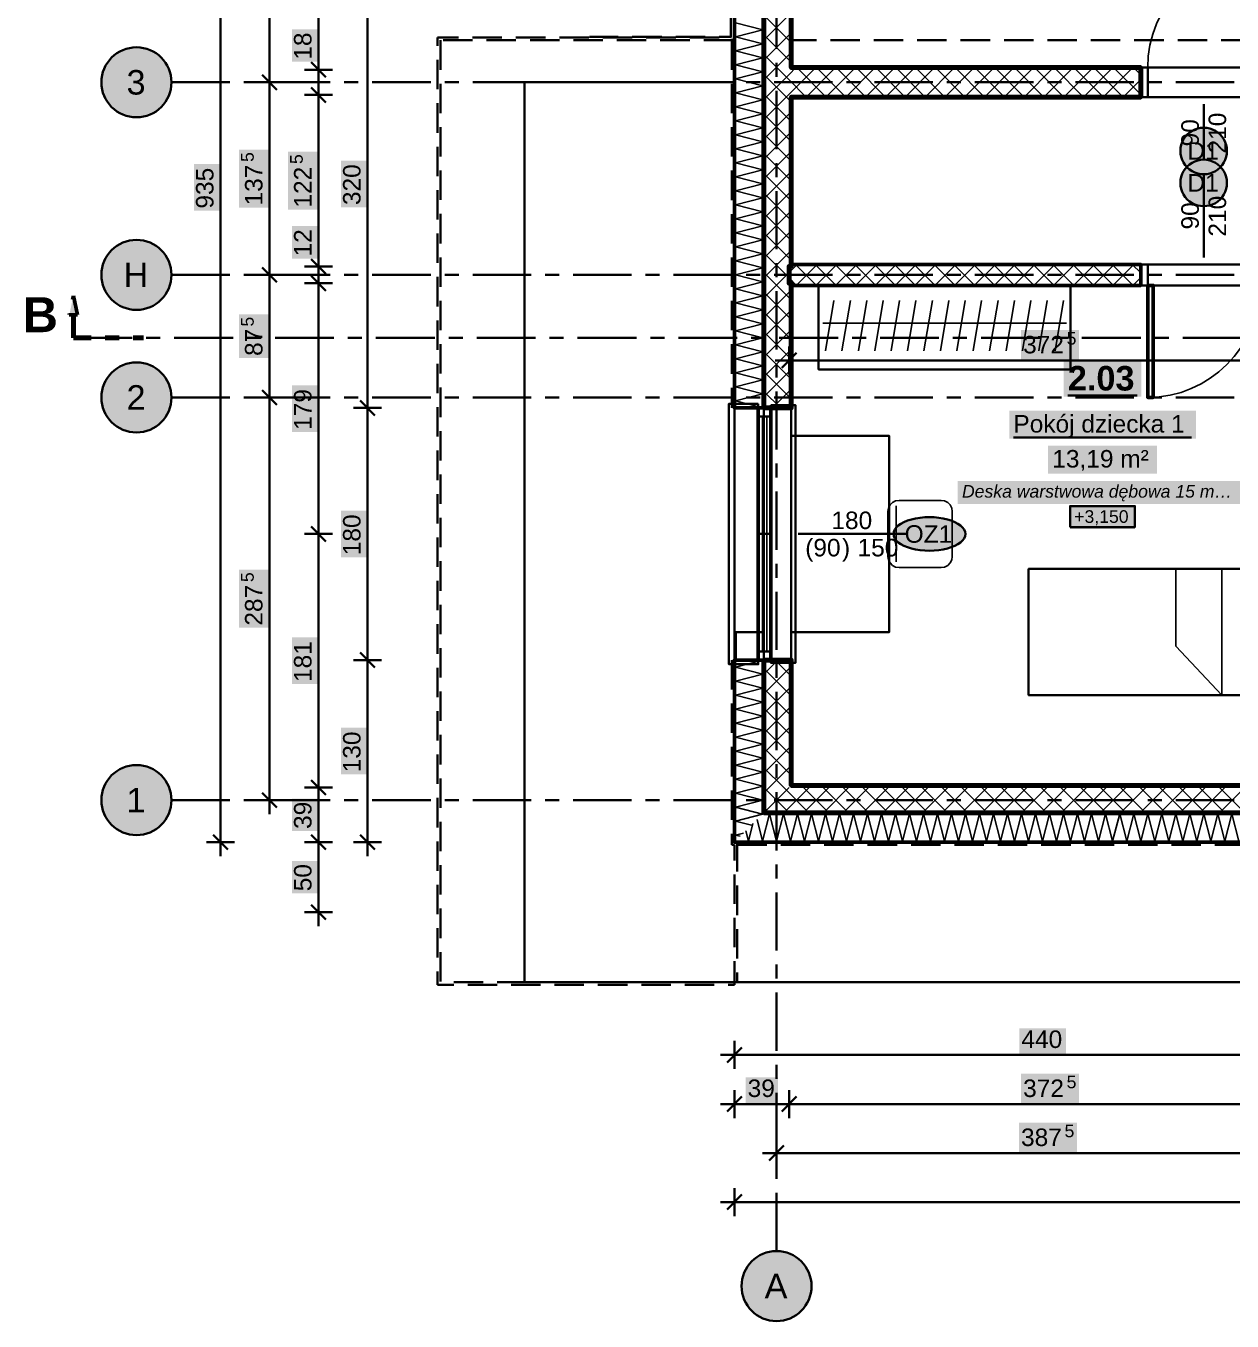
# Model space of a CAD drawing. Header units: metres. Extents: x -5.4 to 21.6, y -4.3 to 13.3.
# Drawn here: x -5.36 to 3.25, y -3.72 to 5.53 of the extents above; entities that cross this region are included whole.
import ezdxf

# ---------------------------------------------------------------- set-up
doc = ezdxf.new("R2010")
doc.units = ezdxf.units.M
for name, pattern in [('KRESKOWA', [5.25, 4.2, -1.05]), ('PUNKTOWA', [10.5, 8.4, -1.05, 0, -1.05]), ('PUNKTOWA_KROTKA', [6.3, 4.2, -1.05, 0, -1.05])]:
    doc.linetypes.add(name, pattern=pattern)
for name, color, linetype, lineweight in [('A-DRZWI', 3, 'Continuous', 35), ('A-KRESKOWANIE', 8, 'Continuous', 18), ('A-MASKA', 7, 'Continuous', 18), ('A-MEBLE', 8, 'Continuous', 18), ('A-NAD-CIECIEM', 8, 'KRESKOWA', 25), ('A-OKNA', 3, 'Continuous', 35), ('A-OPISY', 2, 'Continuous', 25), ('A-OSIE', 1, 'PUNKTOWA', 25), ('A-POMIESZCZENIA', 2, 'Continuous', 25), ('A-PRZEKROJE', 1, 'PUNKTOWA_KROTKA', 50), ('A-SCIANY-DZIAL', 7, 'Continuous', 35), ('A-SCIANY-IZOL', 4, 'Continuous', 35), ('A-SCIANY-KONSTR', 7, 'Continuous', 50), ('A-WIDOK', 7, 'Continuous', 25), ('A-WYMIARY', 1, 'Continuous', 25)]:
    doc.layers.add(name, color=color, linetype=linetype, lineweight=lineweight)
doc.styles.add('PL_ARIAL', font='arial.ttf')
doc.styles.add('PL_ARIAL_B', font='arialbd.ttf')
doc.styles.add('PL_ARIAL_I', font='ariali.ttf')

msp = doc.modelspace()

# ---------------------------------------------------------------- hatches: boundary and pattern name
at = {"layer": 'A-MASKA', "true_color": 0xffffff}
for points in [[(-3.2775, 5.2715), (-3.2775, 5.5036), (-3.46, 5.5036), (-3.46, 5.2715)], [(-3.6275, 4.2308), (-3.6275, 4.6442), (-3.8375, 4.6442), (-3.8375, 4.2308)], [(-3.2775, 4.2158), (-3.2775, 4.6292), (-3.4875, 4.6292), (-3.4875, 4.2158)], [(-3.9775, 4.2084), (-3.9775, 4.5416), (-4.16, 4.5416), (-4.16, 4.2084)], [(-2.9275, 4.2334), (-2.9275, 4.5666), (-3.11, 4.5666), (-3.11, 4.2334)], [(-3.2775, 3.8665), (-3.2775, 4.0986), (-3.46, 4.0986), (-3.46, 3.8665)], [(-3.6275, 3.1563), (-3.6275, 3.4687), (-3.8375, 3.4687), (-3.8375, 3.1563)], [(1.7458, 3.147), (2.1592, 3.147), (2.1592, 3.357), (1.7458, 3.357)], [(-3.2775, 2.6284), (-3.2775, 2.9616), (-3.46, 2.9616), (-3.46, 2.6284)], [(-2.9275, 1.7334), (-2.9275, 2.0666), (-3.11, 2.0666), (-3.11, 1.7334)], [(-3.6275, 1.2308), (-3.6275, 1.6442), (-3.8375, 1.6442), (-3.8375, 1.2308)], [(-3.2775, 0.8284), (-3.2775, 1.1616), (-3.46, 1.1616), (-3.46, 0.8284)], [(-2.9275, 0.1834), (-2.9275, 0.5166), (-3.11, 0.5166), (-3.11, 0.1834)], [(-3.2775, -0.221), (-3.2775, 0.011), (-3.46, 0.011), (-3.46, -0.221)], [(-3.2775, -0.666), (-3.2775, -0.434), (-3.46, -0.434), (-3.46, -0.666)], [(1.7334, -1.8125), (2.0666, -1.8125), (2.0666, -1.63), (1.7334, -1.63)], [(-0.221, -2.1625), (0.011, -2.1625), (0.011, -1.98), (-0.221, -1.98)], [(1.7458, -2.1625), (2.1592, -2.1625), (2.1592, -1.9525), (1.7458, -1.9525)], [(1.7308, -2.5125), (2.1442, -2.5125), (2.1442, -2.3025), (1.7308, -2.3025)]]:
    msp.add_hatch(color=7, dxfattribs=at).paths.add_polyline_path(points)
at = {"layer": 'A-OPISY', "true_color": 0xffffff}
for points in [[(3.2161, 4.635), (3.2147, 4.6567), (3.2105, 4.678), (3.2035, 4.6986), (3.1939, 4.7181), (3.1818, 4.7361), (3.1675, 4.7525), (3.1511, 4.7668), (3.1331, 4.7789), (3.1136, 4.7885), (3.093, 4.7955), (3.0717, 4.7997), (3.05, 4.8011), (3.0283, 4.7997), (3.007, 4.7955), (2.9864, 4.7885), (2.9669, 4.7789), (2.9489, 4.7668), (2.9325, 4.7525), (2.9182, 4.7361), (2.9061, 4.7181), (2.8965, 4.6986), (2.8895, 4.678), (2.8853, 4.6567), (2.8839, 4.635), (2.8853, 4.6133), (2.8895, 4.592), (2.8965, 4.5714), (2.9061, 4.5519), (2.9182, 4.5339), (2.9325, 4.5175), (2.9489, 4.5032), (2.9669, 4.4911), (2.9864, 4.4815), (3.007, 4.4745), (3.0283, 4.4703), (3.05, 4.4689), (3.0717, 4.4703), (3.093, 4.4745), (3.1136, 4.4815), (3.1331, 4.4911), (3.1511, 4.5032), (3.1675, 4.5175), (3.1818, 4.5339), (3.1939, 4.5519), (3.2035, 4.5714), (3.2105, 4.592), (3.2147, 4.6133)], [(3.2161, 4.4069), (3.2147, 4.4286), (3.2105, 4.4499), (3.2035, 4.4705), (3.1939, 4.4899), (3.1818, 4.508), (3.1675, 4.5244), (3.1511, 4.5387), (3.1331, 4.5508), (3.1136, 4.5604), (3.093, 4.5674), (3.0717, 4.5716), (3.05, 4.573), (3.0283, 4.5716), (3.007, 4.5674), (2.9864, 4.5604), (2.9669, 4.5508), (2.9489, 4.5387), (2.9325, 4.5244), (2.9182, 4.508), (2.9061, 4.4899), (2.8965, 4.4705), (2.8895, 4.4499), (2.8853, 4.4286), (2.8839, 4.4069), (2.8853, 4.3852), (2.8895, 4.3639), (2.8965, 4.3433), (2.9061, 4.3238), (2.9182, 4.3058), (2.9325, 4.2894), (2.9489, 4.2751), (2.9669, 4.263), (2.9864, 4.2534), (3.007, 4.2464), (3.0283, 4.2422), (3.05, 4.2408), (3.0717, 4.2422), (3.093, 4.2464), (3.1136, 4.2534), (3.1331, 4.263), (3.1511, 4.2751), (3.1675, 4.2894), (3.1818, 4.3058), (3.1939, 4.3238), (3.2035, 4.3433), (3.2105, 4.3639), (3.2147, 4.3852)], [(1.3483, 1.9), (1.3461, 1.9157), (1.3396, 1.9311), (1.3288, 1.9459), (1.314, 1.96), (1.2953, 1.9731), (1.2732, 1.9849), (1.2479, 1.9952), (1.22, 2.0039), (1.1899, 2.0109), (1.1581, 2.0159), (1.1252, 2.019), (1.0917, 2.02), (1.0582, 2.019), (1.0252, 2.0159), (0.9934, 2.0109), (0.9633, 2.0039), (0.9354, 1.9952), (0.9102, 1.9849), (0.888, 1.9731), (0.8694, 1.96), (0.8545, 1.9459), (0.8437, 1.9311), (0.8372, 1.9157), (0.835, 1.9), (0.8372, 1.8843), (0.8437, 1.8689), (0.8545, 1.8541), (0.8694, 1.84), (0.888, 1.8269), (0.9102, 1.8151), (0.9354, 1.8048), (0.9633, 1.7961), (0.9934, 1.7891), (1.0252, 1.7841), (1.0582, 1.781), (1.0917, 1.78), (1.1252, 1.781), (1.1581, 1.7841), (1.1899, 1.7891), (1.22, 1.7961), (1.2479, 1.8048), (1.2732, 1.8151), (1.2953, 1.8269), (1.314, 1.84), (1.3288, 1.8541), (1.3396, 1.8689), (1.3461, 1.8843)]]:
    msp.add_hatch(color=7, dxfattribs=at).paths.add_polyline_path(points)
at = {"layer": 'A-OSIE', "true_color": 0xffffff}
for points in [[(-4.32, 5.125), (-4.3221, 5.1576), (-4.3285, 5.1897), (-4.339, 5.2207), (-4.3535, 5.25), (-4.3717, 5.2772), (-4.3932, 5.3018), (-4.4178, 5.3233), (-4.445, 5.3415), (-4.4743, 5.356), (-4.5053, 5.3665), (-4.5374, 5.3729), (-4.57, 5.375), (-4.6026, 5.3729), (-4.6347, 5.3665), (-4.6657, 5.356), (-4.695, 5.3415), (-4.7222, 5.3233), (-4.7468, 5.3018), (-4.7683, 5.2772), (-4.7865, 5.25), (-4.801, 5.2207), (-4.8115, 5.1897), (-4.8179, 5.1576), (-4.82, 5.125), (-4.8179, 5.0924), (-4.8115, 5.0603), (-4.801, 5.0293), (-4.7865, 5), (-4.7683, 4.9728), (-4.7468, 4.9482), (-4.7222, 4.9267), (-4.695, 4.9085), (-4.6657, 4.894), (-4.6347, 4.8835), (-4.6026, 4.8771), (-4.57, 4.875), (-4.5374, 4.8771), (-4.5053, 4.8835), (-4.4743, 4.894), (-4.445, 4.9085), (-4.4178, 4.9267), (-4.3932, 4.9482), (-4.3717, 4.9728), (-4.3535, 5), (-4.339, 5.0293), (-4.3285, 5.0603), (-4.3221, 5.0924)], [(-4.32, 3.75), (-4.3221, 3.7826), (-4.3285, 3.8147), (-4.339, 3.8457), (-4.3535, 3.875), (-4.3717, 3.9022), (-4.3932, 3.9268), (-4.4178, 3.9483), (-4.445, 3.9665), (-4.4743, 3.981), (-4.5053, 3.9915), (-4.5374, 3.9979), (-4.57, 4), (-4.6026, 3.9979), (-4.6347, 3.9915), (-4.6657, 3.981), (-4.695, 3.9665), (-4.7222, 3.9483), (-4.7468, 3.9268), (-4.7683, 3.9022), (-4.7865, 3.875), (-4.801, 3.8457), (-4.8115, 3.8147), (-4.8179, 3.7826), (-4.82, 3.75), (-4.8179, 3.7174), (-4.8115, 3.6853), (-4.801, 3.6543), (-4.7865, 3.625), (-4.7683, 3.5978), (-4.7468, 3.5732), (-4.7222, 3.5517), (-4.695, 3.5335), (-4.6657, 3.519), (-4.6347, 3.5085), (-4.6026, 3.5021), (-4.57, 3.5), (-4.5374, 3.5021), (-4.5053, 3.5085), (-4.4743, 3.519), (-4.445, 3.5335), (-4.4178, 3.5517), (-4.3932, 3.5732), (-4.3717, 3.5978), (-4.3535, 3.625), (-4.339, 3.6543), (-4.3285, 3.6853), (-4.3221, 3.7174)], [(-4.32, 2.875), (-4.3221, 2.9076), (-4.3285, 2.9397), (-4.339, 2.9707), (-4.3535, 3), (-4.3717, 3.0272), (-4.3932, 3.0518), (-4.4178, 3.0733), (-4.445, 3.0915), (-4.4743, 3.106), (-4.5053, 3.1165), (-4.5374, 3.1229), (-4.57, 3.125), (-4.6026, 3.1229), (-4.6347, 3.1165), (-4.6657, 3.106), (-4.695, 3.0915), (-4.7222, 3.0733), (-4.7468, 3.0518), (-4.7683, 3.0272), (-4.7865, 3), (-4.801, 2.9707), (-4.8115, 2.9397), (-4.8179, 2.9076), (-4.82, 2.875), (-4.8179, 2.8424), (-4.8115, 2.8103), (-4.801, 2.7793), (-4.7865, 2.75), (-4.7683, 2.7228), (-4.7468, 2.6982), (-4.7222, 2.6767), (-4.695, 2.6585), (-4.6657, 2.644), (-4.6347, 2.6335), (-4.6026, 2.6271), (-4.57, 2.625), (-4.5374, 2.6271), (-4.5053, 2.6335), (-4.4743, 2.644), (-4.445, 2.6585), (-4.4178, 2.6767), (-4.3932, 2.6982), (-4.3717, 2.7228), (-4.3535, 2.75), (-4.339, 2.7793), (-4.3285, 2.8103), (-4.3221, 2.8424)], [(-4.32, 0), (-4.3221, 0.0326), (-4.3285, 0.0647), (-4.339, 0.0957), (-4.3535, 0.125), (-4.3717, 0.1522), (-4.3932, 0.1768), (-4.4178, 0.1983), (-4.445, 0.2165), (-4.4743, 0.231), (-4.5053, 0.2415), (-4.5374, 0.2479), (-4.57, 0.25), (-4.6026, 0.2479), (-4.6347, 0.2415), (-4.6657, 0.231), (-4.695, 0.2165), (-4.7222, 0.1983), (-4.7468, 0.1768), (-4.7683, 0.1522), (-4.7865, 0.125), (-4.801, 0.0957), (-4.8115, 0.0647), (-4.8179, 0.0326), (-4.82, 0), (-4.8179, -0.0326), (-4.8115, -0.0647), (-4.801, -0.0957), (-4.7865, -0.125), (-4.7683, -0.1522), (-4.7468, -0.1768), (-4.7222, -0.1983), (-4.695, -0.2165), (-4.6657, -0.231), (-4.6347, -0.2415), (-4.6026, -0.2479), (-4.57, -0.25), (-4.5374, -0.2479), (-4.5053, -0.2415), (-4.4743, -0.231), (-4.445, -0.2165), (-4.4178, -0.1983), (-4.3932, -0.1768), (-4.3717, -0.1522), (-4.3535, -0.125), (-4.339, -0.0957), (-4.3285, -0.0647), (-4.3221, -0.0326)], [(0.25, -3.47), (0.2479, -3.4374), (0.2415, -3.4053), (0.231, -3.3743), (0.2165, -3.345), (0.1983, -3.3178), (0.1768, -3.2932), (0.1522, -3.2717), (0.125, -3.2535), (0.0957, -3.239), (0.0647, -3.2285), (0.0326, -3.2221), (0, -3.22), (-0.0326, -3.2221), (-0.0647, -3.2285), (-0.0957, -3.239), (-0.125, -3.2535), (-0.1522, -3.2717), (-0.1768, -3.2932), (-0.1983, -3.3178), (-0.2165, -3.345), (-0.231, -3.3743), (-0.2415, -3.4053), (-0.2479, -3.4374), (-0.25, -3.47), (-0.2479, -3.5026), (-0.2415, -3.5347), (-0.231, -3.5657), (-0.2165, -3.595), (-0.1983, -3.6222), (-0.1768, -3.6468), (-0.1522, -3.6683), (-0.125, -3.6865), (-0.0957, -3.701), (-0.0647, -3.7115), (-0.0326, -3.7179), (0, -3.72), (0.0326, -3.7179), (0.0647, -3.7115), (0.0957, -3.701), (0.125, -3.6865), (0.1522, -3.6683), (0.1768, -3.6468), (0.1983, -3.6222), (0.2165, -3.595), (0.231, -3.5657), (0.2415, -3.5347), (0.2479, -3.5026)]]:
    msp.add_hatch(color=7, dxfattribs=at).paths.add_polyline_path(points)
at = {"layer": 'A-POMIESZCZENIA', "true_color": 0xffffff}
for points in [[(2.05, 2.8795), (2.605, 2.8795), (2.605, 3.1295), (2.05, 3.1295)], [(1.6612, 2.5795), (2.9938, 2.5795), (2.9938, 2.7795), (1.6612, 2.7795)], [(1.939, 2.3295), (2.716, 2.3295), (2.716, 2.5295), (1.939, 2.5295)], [(1.2942, 2.1145), (3.3608, 2.1145), (3.3608, 2.2795), (1.2942, 2.2795)], [(2.0956, 1.9345), (2.5594, 1.9345), (2.5594, 2.0995), (2.0956, 2.0995)]]:
    msp.add_hatch(color=7, dxfattribs=at).paths.add_polyline_path(points)
at = {"layer": 'A-PRZEKROJE', "true_color": 0x000000}
msp.add_hatch(color=7, dxfattribs=at).paths.add_polyline_path([(-5.02, 3.6007), (-4.9909, 3.4638), (-5.0491, 3.4638)])

# ---------------------------------------------------------------- linework, layer by layer
at = {"layer": 'A-DRZWI', "lineweight": 35, "ltscale": 0.05}
for points in [[(2.6, 5.23), (2.65, 5.23), (2.65, 5.02), (2.6, 5.02)], [(2.6, 3.675), (2.65, 3.675), (2.65, 3.825), (2.6, 3.825)]]:
    msp.add_lwpolyline(points, close=True, dxfattribs=at)
at = {"layer": 'A-DRZWI', "lineweight": 50, "ltscale": 0.05}
msp.add_lwpolyline([(2.65, 3.675), (2.65, 2.875), (2.69, 2.875), (2.69, 3.675)], close=True, dxfattribs=at)
at = {"layer": 'A-DRZWI', "lineweight": 25, "ltscale": 0.05}
for centre, start, end in [((3.45, 5.23), -270, -180), ((2.65, 3.675), -90, 0)]:
    msp.add_arc(centre, 0.8, start, end, dxfattribs=at)
at = {"layer": 'A-KRESKOWANIE', "lineweight": 25, "ltscale": 0.05}
for points in [[(-0.0975, 2.8), (-0.0975, 2.8), (-0.2925, 2.85), (-0.0975, 2.9), (-0.2925, 2.95), (-0.0975, 3), (-0.2925, 3.05), (-0.0975, 3.1), (-0.2925, 3.15), (-0.0975, 3.2), (-0.2925, 3.25), (-0.0975, 3.3), (-0.2925, 3.35), (-0.0975, 3.4), (-0.2925, 3.45), (-0.0975, 3.5), (-0.2925, 3.55), (-0.0975, 3.6), (-0.2925, 3.65), (-0.0975, 3.7), (-0.2925, 3.75), (-0.0975, 3.8), (-0.2925, 3.85), (-0.0975, 3.9), (-0.2925, 3.95), (-0.0975, 4), (-0.2925, 4.05), (-0.0975, 4.1), (-0.2925, 4.15), (-0.0975, 4.2), (-0.2925, 4.25), (-0.0975, 4.3), (-0.2925, 4.35), (-0.0975, 4.4), (-0.2925, 4.45), (-0.0975, 4.5), (-0.2925, 4.55), (-0.0975, 4.6), (-0.2925, 4.65), (-0.0975, 4.7), (-0.2925, 4.75), (-0.0975, 4.8), (-0.2925, 4.85), (-0.0975, 4.9), (-0.2925, 4.95), (-0.0975, 5), (-0.2925, 5.05), (-0.0975, 5.1), (-0.2925, 5.15), (-0.0975, 5.2), (-0.2925, 5.25), (-0.0975, 5.3), (-0.2925, 5.35), (-0.0975, 5.4), (-0.2925, 5.45), (-0.0975, 5.5), (-0.2925, 5.55)], [(-0.09, 5.4254), (0.105, 5.6204)], [(0.105, 5.4104), (-0.09, 5.6054)], [(-0.09, 5.284), (0.105, 5.479)], [(0.105, 5.269), (-0.09, 5.464)], [(-0.09, 5.1426), (0.105, 5.3376)], [(0.09, 5.1426), (-0.09, 5.3226)], [(-0.09, 5.0012), (0.09, 5.1812)], [(0.105, 4.9862), (-0.09, 5.1812)], [(0.09, 5.0397), (0.2803, 5.23)], [(0.09, 5.1812), (0.1388, 5.23)], [(0.354, 5.02), (0.144, 5.23)], [(0.2117, 5.02), (0.4217, 5.23)], [(0.4954, 5.02), (0.2854, 5.23)], [(0.3531, 5.02), (0.5631, 5.23)], [(0.6369, 5.02), (0.4269, 5.23)], [(0.4945, 5.02), (0.7045, 5.23)], [(0.7783, 5.02), (0.5683, 5.23)], [(0.6359, 5.02), (0.8459, 5.23)], [(0.9197, 5.02), (0.7097, 5.23)], [(0.7774, 5.02), (0.9874, 5.23)], [(1.0611, 5.02), (0.8511, 5.23)], [(0.9188, 5.02), (1.1288, 5.23)], [(1.2025, 5.02), (0.9925, 5.23)], [(1.0602, 5.02), (1.2702, 5.23)], [(1.344, 5.02), (1.134, 5.23)], [(1.2016, 5.02), (1.4116, 5.23)], [(1.4854, 5.02), (1.2754, 5.23)], [(1.343, 5.02), (1.553, 5.23)], [(1.6268, 5.02), (1.4168, 5.23)], [(1.4845, 5.02), (1.6945, 5.23)], [(1.7682, 5.02), (1.5582, 5.23)], [(1.6259, 5.02), (1.8359, 5.23)], [(1.9096, 5.02), (1.6996, 5.23)], [(1.7673, 5.02), (1.9773, 5.23)], [(2.0511, 5.02), (1.8411, 5.23)], [(1.9087, 5.02), (2.1187, 5.23)], [(2.1925, 5.02), (1.9825, 5.23)], [(2.0502, 5.02), (2.2602, 5.23)], [(2.3339, 5.02), (2.1239, 5.23)], [(2.1916, 5.02), (2.4016, 5.23)], [(2.4753, 5.02), (2.2653, 5.23)], [(2.333, 5.02), (2.543, 5.23)], [(2.6, 5.0368), (2.4068, 5.23)], [(2.6, 5.1782), (2.5482, 5.23)], [(0.2126, 5.02), (0.09, 5.1426)], [(2.4744, 5.02), (2.6, 5.1456)], [(-0.09, 4.8597), (0.09, 5.0397)], [(0.105, 4.8447), (-0.09, 5.0397)], [(-0.09, 4.7183), (0.105, 4.9133)], [(0.105, 4.7033), (-0.09, 4.8983)], [(-0.09, 4.5769), (0.105, 4.7719)], [(0.105, 4.5619), (-0.09, 4.7569)], [(-0.09, 4.4355), (0.105, 4.6305)], [(0.105, 4.4205), (-0.09, 4.6155)], [(-0.09, 4.2941), (0.105, 4.4891)], [(0.105, 4.2791), (-0.09, 4.4741)], [(-0.09, 4.1526), (0.105, 4.3476)], [(0.105, 4.1376), (-0.09, 4.3326)], [(-0.09, 4.0112), (0.105, 4.2062)], [(0.105, 3.9962), (-0.09, 4.1912)], [(-0.09, 3.8698), (0.105, 4.0648)], [(0.105, 3.8548), (-0.09, 4.0498)], [(-0.09, 3.7284), (0.105, 3.9234)], [(0.09, 3.7284), (-0.09, 3.9084)], [(0.09, 3.767), (0.148, 3.825)], [(0.2848, 3.675), (0.1348, 3.825)], [(0.1395, 3.675), (0.2895, 3.825)], [(0.4262, 3.675), (0.2762, 3.825)], [(0.2809, 3.675), (0.4309, 3.825)], [(0.5676, 3.675), (0.4176, 3.825)], [(0.4223, 3.675), (0.5723, 3.825)], [(0.7091, 3.675), (0.5591, 3.825)], [(0.5637, 3.675), (0.7137, 3.825)], [(0.8505, 3.675), (0.7005, 3.825)], [(0.7052, 3.675), (0.8552, 3.825)], [(0.9919, 3.675), (0.8419, 3.825)], [(0.8466, 3.675), (0.9966, 3.825)], [(1.1333, 3.675), (0.9833, 3.825)], [(0.988, 3.675), (1.138, 3.825)], [(1.2747, 3.675), (1.1247, 3.825)], [(1.1294, 3.675), (1.2794, 3.825)], [(1.4162, 3.675), (1.2662, 3.825)], [(1.2708, 3.675), (1.4208, 3.825)], [(1.5576, 3.675), (1.4076, 3.825)], [(1.4123, 3.675), (1.5623, 3.825)], [(1.699, 3.675), (1.549, 3.825)], [(1.5537, 3.675), (1.7037, 3.825)], [(1.8404, 3.675), (1.6904, 3.825)], [(1.6951, 3.675), (1.8451, 3.825)], [(1.9819, 3.675), (1.8319, 3.825)], [(1.8365, 3.675), (1.9865, 3.825)], [(2.1233, 3.675), (1.9733, 3.825)], [(1.9779, 3.675), (2.1279, 3.825)], [(2.2647, 3.675), (2.1147, 3.825)], [(2.1194, 3.675), (2.2694, 3.825)], [(2.4061, 3.675), (2.2561, 3.825)], [(2.2608, 3.675), (2.4108, 3.825)], [(2.5475, 3.675), (2.3975, 3.825)], [(2.4022, 3.675), (2.5522, 3.825)], [(2.6, 3.764), (2.539, 3.825)], [(-0.09, 3.587), (0.09, 3.767)], [(0.105, 3.572), (-0.09, 3.767)], [(0.1434, 3.675), (0.09, 3.7284)], [(2.5436, 3.675), (2.6, 3.7314)], [(-0.09, 3.4455), (0.105, 3.6405)], [(0.105, 3.4305), (-0.09, 3.6255)], [(-0.09, 3.3041), (0.105, 3.4991)], [(0.105, 3.2891), (-0.09, 3.4841)], [(-0.09, 3.1627), (0.105, 3.3577)], [(0.105, 3.1477), (-0.09, 3.3427)], [(-0.09, 3.0213), (0.105, 3.2163)], [(0.105, 3.0063), (-0.09, 3.2013)], [(-0.09, 2.8798), (0.105, 3.0748)], [(0.105, 2.8648), (-0.09, 3.0598)], [(0.0284, 2.8), (-0.09, 2.9184)], [(-0.0284, 2.8), (0.105, 2.9334)], [(-0.0995, -0.0995), (-0.2925, -0.05), (-0.0975, 0), (-0.2925, 0.05), (-0.0975, 0.1), (-0.2925, 0.15), (-0.0975, 0.2), (-0.2925, 0.25), (-0.0975, 0.3), (-0.2925, 0.35), (-0.0975, 0.4), (-0.2925, 0.45), (-0.0975, 0.5), (-0.2925, 0.55), (-0.0975, 0.6), (-0.2925, 0.65), (-0.0975, 0.7), (-0.2925, 0.75), (-0.0975, 0.8), (-0.2925, 0.85), (-0.0975, 0.9), (-0.2925, 0.95), (-0.0975, 1)], [(-0.09, 0.8999), (0.0101, 1)], [(-0.09, 0.7585), (0.105, 0.9535)], [(0.105, 0.7435), (-0.09, 0.9385)], [(0.105, 0.8849), (-0.0101, 1)], [(-0.09, 0.6171), (0.105, 0.8121)], [(0.105, 0.6021), (-0.09, 0.7971)], [(-0.09, 0.4757), (0.105, 0.6707)], [(0.105, 0.4607), (-0.09, 0.6557)], [(-0.09, 0.3343), (0.105, 0.5293)], [(0.105, 0.3193), (-0.09, 0.5143)], [(-0.09, 0.1928), (0.105, 0.3878)], [(0.105, 0.1778), (-0.09, 0.3728)], [(0.0514, 0.09), (-0.09, 0.2314)], [(-0.0514, 0.09), (0.105, 0.2464)], [(0.0514, -0.09), (0.2464, 0.105)], [(0.3728, -0.09), (0.1778, 0.105)], [(0.1928, -0.09), (0.3878, 0.105)], [(0.5143, -0.09), (0.3193, 0.105)], [(0.3343, -0.09), (0.5293, 0.105)], [(0.6557, -0.09), (0.4607, 0.105)], [(0.4757, -0.09), (0.6707, 0.105)], [(0.7971, -0.09), (0.6021, 0.105)], [(0.6171, -0.09), (0.8121, 0.105)], [(0.9385, -0.09), (0.7435, 0.105)], [(0.7585, -0.09), (0.9535, 0.105)], [(1.0799, -0.09), (0.8849, 0.105)], [(0.8999, -0.09), (1.0949, 0.105)], [(1.2214, -0.09), (1.0264, 0.105)], [(1.0414, -0.09), (1.2364, 0.105)], [(1.3628, -0.09), (1.1678, 0.105)], [(1.1828, -0.09), (1.3778, 0.105)], [(1.5042, -0.09), (1.3092, 0.105)], [(1.3242, -0.09), (1.5192, 0.105)], [(1.6456, -0.09), (1.4506, 0.105)], [(1.4656, -0.09), (1.6606, 0.105)], [(1.7871, -0.09), (1.5921, 0.105)], [(1.6071, -0.09), (1.8021, 0.105)], [(1.9285, -0.09), (1.7335, 0.105)], [(1.7485, -0.09), (1.9435, 0.105)], [(2.0699, -0.09), (1.8749, 0.105)], [(1.8899, -0.09), (2.0849, 0.105)], [(2.2113, -0.09), (2.0163, 0.105)], [(2.0313, -0.09), (2.2263, 0.105)], [(2.3527, -0.09), (2.1577, 0.105)], [(2.1727, -0.09), (2.3677, 0.105)], [(2.4942, -0.09), (2.2992, 0.105)], [(2.3142, -0.09), (2.5092, 0.105)], [(2.6356, -0.09), (2.4406, 0.105)], [(2.4556, -0.09), (2.6506, 0.105)], [(2.777, -0.09), (2.582, 0.105)], [(2.597, -0.09), (2.792, 0.105)], [(2.9184, -0.09), (2.7234, 0.105)], [(2.7384, -0.09), (2.9334, 0.105)], [(3.0598, -0.09), (2.8648, 0.105)], [(2.8798, -0.09), (3.0748, 0.105)], [(3.2013, -0.09), (3.0063, 0.105)], [(3.0213, -0.09), (3.2163, 0.105)], [(3.3427, -0.09), (3.1477, 0.105)], [(3.1627, -0.09), (3.3577, 0.105)], [(-0.09, -0.09), (0.09, 0.09)], [(-0.09, 0.0514), (-0.0514, 0.09)], [(0.09, -0.09), (-0.09, 0.09)], [(0.2314, -0.09), (0.0514, 0.09)], [(-0.0514, -0.09), (-0.09, -0.0514)], [(-0.1791, -0.1791), (-0.2925, -0.15), (-0.1009, -0.1009)], [(-0.2189, -0.2189), (-0.2, -0.2925), (-0.1681, -0.1681)], [(-0.1393, -0.1393), (-0.1, -0.2925), (-0.05, -0.0975), (0, -0.2925), (0.05, -0.0975), (0.1, -0.2925), (0.15, -0.0975), (0.2, -0.2925), (0.25, -0.0975), (0.3, -0.2925), (0.35, -0.0975), (0.4, -0.2925), (0.45, -0.0975), (0.5, -0.2925), (0.55, -0.0975), (0.6, -0.2925), (0.65, -0.0975), (0.7, -0.2925), (0.75, -0.0975), (0.8, -0.2925), (0.85, -0.0975), (0.9, -0.2925), (0.95, -0.0975), (1, -0.2925), (1.05, -0.0975), (1.1, -0.2925), (1.15, -0.0975), (1.2, -0.2925), (1.25, -0.0975), (1.3, -0.2925), (1.35, -0.0975), (1.4, -0.2925), (1.45, -0.0975), (1.5, -0.2925), (1.55, -0.0975), (1.6, -0.2925), (1.65, -0.0975), (1.7, -0.2925), (1.75, -0.0975), (1.8, -0.2925), (1.85, -0.0975), (1.9, -0.2925), (1.95, -0.0975), (2, -0.2925), (2.05, -0.0975), (2.1, -0.2925), (2.15, -0.0975), (2.2, -0.2925), (2.25, -0.0975), (2.3, -0.2925), (2.35, -0.0975), (2.4, -0.2925), (2.45, -0.0975), (2.5, -0.2925), (2.55, -0.0975), (2.6, -0.2925), (2.65, -0.0975), (2.7, -0.2925), (2.75, -0.0975), (2.8, -0.2925), (2.85, -0.0975), (2.9, -0.2925), (2.95, -0.0975), (3, -0.2925), (3.05, -0.0975), (3.1, -0.2925), (3.15, -0.0975), (3.2, -0.2925), (3.25, -0.0975), (3.3, -0.2925)], [(-0.2587, -0.2587), (-0.2925, -0.25), (-0.2353, -0.2353)]]:
    msp.add_lwpolyline(points, dxfattribs=at)
at = {"layer": 'A-MEBLE', "lineweight": 35, "ltscale": 0.05}
for points in [[(2.1, 3.675), (0.3, 3.675), (0.3, 3.075), (2.1, 3.075)], [(0.105, 2.6), (0.105, 1.2), (0.805, 1.2), (0.805, 2.6)], [(3.8, 0.75), (3.8, 1.65), (1.8, 1.65), (1.8, 0.75)]]:
    msp.add_lwpolyline(points, close=True, dxfattribs=at)
at = {"layer": 'A-MEBLE', "lineweight": 25, "ltscale": 0.05}
for points in [[(0.41, 3.567), (0.35, 3.207)], [(0.5271, 3.567), (0.4671, 3.207)], [(0.6443, 3.567), (0.5843, 3.207)], [(0.7614, 3.567), (0.7014, 3.207)], [(0.8786, 3.567), (0.8186, 3.207)], [(0.9957, 3.567), (0.9357, 3.207)], [(1.1129, 3.567), (1.0529, 3.207)], [(1.23, 3.567), (1.17, 3.207)], [(1.3471, 3.567), (1.2871, 3.207)], [(1.4643, 3.567), (1.4043, 3.207)], [(1.5814, 3.567), (1.5214, 3.207)], [(1.6986, 3.567), (1.6386, 3.207)], [(1.8157, 3.567), (1.7557, 3.207)], [(1.9329, 3.567), (1.8729, 3.207)], [(2.05, 3.567), (1.99, 3.207)], [(2.07, 3.405), (0.33, 3.405)], [(0.855, 1.7), (0.855, 2.1)], [(3.18, 0.75), (2.85, 1.1), (2.85, 1.65)], [(3.18, 0.75), (3.18, 1.65)]]:
    msp.add_lwpolyline(points, dxfattribs=at)
msp.add_lwpolyline([(1.255, 2.06), (1.2511, 2.0847), (1.2397, 2.107), (1.222, 2.1247), (1.1997, 2.1361), (1.175, 2.14), (0.875, 2.14), (0.8503, 2.1361), (0.828, 2.1247), (0.8103, 2.107), (0.7989, 2.0847), (0.795, 2.06), (0.795, 1.74), (0.7989, 1.7153), (0.8103, 1.693), (0.828, 1.6753), (0.8503, 1.6639), (0.875, 1.66), (1.175, 1.66), (1.1997, 1.6639), (1.222, 1.6753), (1.2397, 1.693), (1.2511, 1.7153), (1.255, 1.74)], close=True, dxfattribs=at)
at = {"layer": 'A-NAD-CIECIEM', "linetype": 'KRESKOWA', "lineweight": 35, "ltscale": 0.05, "flags": 128}
for points in [[(-0.325, 5.4455), (-0.325, 9.075), (3.81, 9.075), (3.81, 9.0505)], [(3.575, 8.6445), (3.575, 5.425), (0.1055, 5.425)], [(-2.4, 5.425), (-2.4, -1.3), (-0.3, -1.3), (-0.3, -1.32), (-2.42, -1.32), (-2.42, 5.445), (-0.32, 5.445), (-0.32, 5.425), (-2.4, 5.425)], [(-1.335, 5.4455), (-1.335, 5.45), (-0.3255, 5.45)], [(-0.32, 5.4245), (-0.32, 2.8005)], [(-0.32, 0.9995), (-0.32, -0.32), (-0.3, -0.32), (-0.3, -1.2995)], [(-0.28, -0.3005), (-0.28, -1.3), (-0.2995, -1.3)], [(-0.2795, -0.32), (3.5995, -0.32)], [(3.5995, -1.3), (-0.2795, -1.3)]]:
    msp.add_lwpolyline(points, dxfattribs=at)
at = {"layer": 'A-OKNA', "lineweight": 35, "ltscale": 0.05}
for points in [[(-0.13, 2.83), (-0.13, 0.97), (-0.34, 0.97), (-0.34, 2.83)], [(-0.04, 2.82), (-0.04, 0.98), (0.135, 0.98), (0.135, 2.82)]]:
    msp.add_lwpolyline(points, close=True, dxfattribs=at)
at = {"layer": 'A-OKNA', "lineweight": 50, "ltscale": 0.05}
msp.add_lwpolyline([(-0.04, 2.8), (-0.04, 1), (-0.13, 1), (-0.13, 2.8)], close=True, dxfattribs=at)
at = {"layer": 'A-OKNA', "lineweight": 35, "ltscale": 0.05}
for points in [[(-0.04, 2.74), (-0.13, 2.74)], [(-0.04, 1.9), (-0.13, 1.9)], [(-0.04, 1.06), (-0.13, 1.06)]]:
    msp.add_lwpolyline(points, dxfattribs=at)
at = {"layer": 'A-OKNA', "lineweight": 25, "ltscale": 0.05}
for points in [[(-0.1012, 2.74), (-0.1012, 1.06)], [(-0.0688, 2.74), (-0.0688, 1.06)]]:
    msp.add_lwpolyline(points, dxfattribs=at)
at = {"layer": 'A-OPISY', "lineweight": 35, "ltscale": 0.05}
for points in [[(3.2161, 4.635), (3.2147, 4.6567), (3.2105, 4.678), (3.2035, 4.6986), (3.1939, 4.7181), (3.1818, 4.7361), (3.1675, 4.7525), (3.1511, 4.7668), (3.1331, 4.7789), (3.1136, 4.7885), (3.093, 4.7955), (3.0717, 4.7997), (3.05, 4.8011), (3.0283, 4.7997), (3.007, 4.7955), (2.9864, 4.7885), (2.9669, 4.7789), (2.9489, 4.7668), (2.9325, 4.7525), (2.9182, 4.7361), (2.9061, 4.7181), (2.8965, 4.6986), (2.8895, 4.678), (2.8853, 4.6567), (2.8839, 4.635), (2.8853, 4.6133), (2.8895, 4.592), (2.8965, 4.5714), (2.9061, 4.5519), (2.9182, 4.5339), (2.9325, 4.5175), (2.9489, 4.5032), (2.9669, 4.4911), (2.9864, 4.4815), (3.007, 4.4745), (3.0283, 4.4703), (3.05, 4.4689), (3.0717, 4.4703), (3.093, 4.4745), (3.1136, 4.4815), (3.1331, 4.4911), (3.1511, 4.5032), (3.1675, 4.5175), (3.1818, 4.5339), (3.1939, 4.5519), (3.2035, 4.5714), (3.2105, 4.592), (3.2147, 4.6133)], [(3.2161, 4.4069), (3.2147, 4.4286), (3.2105, 4.4499), (3.2035, 4.4705), (3.1939, 4.4899), (3.1818, 4.508), (3.1675, 4.5244), (3.1511, 4.5387), (3.1331, 4.5508), (3.1136, 4.5604), (3.093, 4.5674), (3.0717, 4.5716), (3.05, 4.573), (3.0283, 4.5716), (3.007, 4.5674), (2.9864, 4.5604), (2.9669, 4.5508), (2.9489, 4.5387), (2.9325, 4.5244), (2.9182, 4.508), (2.9061, 4.4899), (2.8965, 4.4705), (2.8895, 4.4499), (2.8853, 4.4286), (2.8839, 4.4069), (2.8853, 4.3852), (2.8895, 4.3639), (2.8965, 4.3433), (2.9061, 4.3238), (2.9182, 4.3058), (2.9325, 4.2894), (2.9489, 4.2751), (2.9669, 4.263), (2.9864, 4.2534), (3.007, 4.2464), (3.0283, 4.2422), (3.05, 4.2408), (3.0717, 4.2422), (3.093, 4.2464), (3.1136, 4.2534), (3.1331, 4.263), (3.1511, 4.2751), (3.1675, 4.2894), (3.1818, 4.3058), (3.1939, 4.3238), (3.2035, 4.3433), (3.2105, 4.3639), (3.2147, 4.3852)], [(1.3483, 1.9), (1.3461, 1.9157), (1.3396, 1.9311), (1.3288, 1.9459), (1.314, 1.96), (1.2953, 1.9731), (1.2732, 1.9849), (1.2479, 1.9952), (1.22, 2.0039), (1.1899, 2.0109), (1.1581, 2.0159), (1.1252, 2.019), (1.0917, 2.02), (1.0582, 2.019), (1.0252, 2.0159), (0.9934, 2.0109), (0.9633, 2.0039), (0.9354, 1.9952), (0.9102, 1.9849), (0.888, 1.9731), (0.8694, 1.96), (0.8545, 1.9459), (0.8437, 1.9311), (0.8372, 1.9157), (0.835, 1.9), (0.8372, 1.8843), (0.8437, 1.8689), (0.8545, 1.8541), (0.8694, 1.84), (0.888, 1.8269), (0.9102, 1.8151), (0.9354, 1.8048), (0.9633, 1.7961), (0.9934, 1.7891), (1.0252, 1.7841), (1.0582, 1.781), (1.0917, 1.78), (1.1252, 1.781), (1.1581, 1.7841), (1.1899, 1.7891), (1.22, 1.7961), (1.2479, 1.8048), (1.2732, 1.8151), (1.2953, 1.8269), (1.314, 1.84), (1.3288, 1.8541), (1.3396, 1.8689), (1.3461, 1.8843)]]:
    msp.add_lwpolyline(points, close=True, dxfattribs=at)
at = {"layer": 'A-OSIE', "linetype": 'PUNKTOWA', "lineweight": 35, "ltscale": 0.049441, "flags": 128}
msp.add_lwpolyline([(0, -3.22), (0, 12.25)], dxfattribs=at)
at = {"layer": 'A-OSIE', "linetype": 'PUNKTOWA', "lineweight": 35, "ltscale": 0.049651, "flags": 128}
for points in [[(-4.32, 5.125), (20.6, 5.125)], [(-4.32, 3.75), (20.6, 3.75)], [(-4.32, 2.875), (20.6, 2.875)], [(-4.32, 0), (20.6, 0)]]:
    msp.add_lwpolyline(points, dxfattribs=at)
at = {"layer": 'A-OSIE', "linetype": 'Continuous', "lineweight": 35, "ltscale": 0.05}
for centre in [(-4.57, 5.125), (-4.57, 3.75), (-4.57, 2.875), (-4.57, 0), (0, -3.47)]:
    msp.add_circle(centre, 0.25, dxfattribs=at)
at = {"layer": 'A-POMIESZCZENIA', "lineweight": 35, "ltscale": 0.05}
for points in [[(2.08, 2.8895), (2.575, 2.8895)], [(1.6912, 2.5895), (2.9638, 2.5895)]]:
    msp.add_lwpolyline(points, dxfattribs=at)
msp.add_lwpolyline([(2.0956, 1.9495), (2.5594, 1.9495), (2.5594, 2.0995), (2.0956, 2.0995)], close=True, dxfattribs=at)
at = {"layer": 'A-PRZEKROJE', "lineweight": 50, "ltscale": 0.05, "flags": 128}
msp.add_lwpolyline([(-5.02, 3.6007), (-4.9909, 3.4638), (-5.0491, 3.4638)], close=True, dxfattribs=at)
at = {"layer": 'A-PRZEKROJE', "linetype": 'Continuous', "lineweight": 70, "ltscale": 0.05, "flags": 128}
msp.add_lwpolyline([(-5.02, 3.3007), (-5.02, 3.4757)], dxfattribs=at)
at = {"layer": 'A-PRZEKROJE', "linetype": 'PUNKTOWA', "lineweight": 35, "ltscale": 0.05, "flags": 128}
msp.add_lwpolyline([(-5.02, 3.3007), (21.3, 3.3007)], dxfattribs=at)
at = {"layer": 'A-PRZEKROJE', "linetype": 'PUNKTOWA_KROTKA', "lineweight": 70, "ltscale": 0.03, "flags": 128}
msp.add_lwpolyline([(-5.02, 3.3007), (-4.52, 3.3007)], dxfattribs=at)
at = {"layer": 'A-SCIANY-DZIAL', "lineweight": 50, "ltscale": 0.05}
msp.add_lwpolyline([(0.09, 3.69), (0.09, 3.69), (0.09, 3.81), (0.09, 3.81), (0.09, 3.81), (0.105, 3.81), (0.105, 3.81), (0.105, 3.81), (0.105, 3.81), (0.105, 3.81), (0.105, 3.81), (0.105, 3.81), (0.105, 3.81), (0.105, 3.81), (0.105, 3.81), (0.105, 3.81), (0.105, 3.81), (0.105, 3.81), (0.105, 3.81), (0.105, 3.81), (0.105, 3.81), (0.105, 3.81), (0.105, 3.825), (0.105, 3.825), (0.105, 3.825), (2.6, 3.825), (2.6, 3.825), (2.6, 3.825), (2.6, 3.675), (2.6, 3.675), (2.6, 3.675), (0.105, 3.675), (0.105, 3.675), (0.105, 3.675), (0.105, 3.69), (0.105, 3.69), (0.105, 3.69), (0.105, 3.69), (0.105, 3.69), (0.105, 3.69), (0.105, 3.69), (0.105, 3.69), (0.105, 3.69), (0.105, 3.69), (0.105, 3.69), (0.105, 3.69), (0.105, 3.69), (0.105, 3.69), (0.105, 3.69), (0.105, 3.69), (0.105, 3.69), (0.09, 3.69)], close=True, dxfattribs=at)
at = {"layer": 'A-SCIANY-IZOL', "lineweight": 50, "ltscale": 0.05}
msp.add_lwpolyline([(-0.3, 6), (-0.3, 6), (-0.3, 6), (-0.09, 6), (-0.09, 6), (-0.09, 6), (-0.09, 2.8), (-0.09, 2.8), (-0.09, 2.8), (-0.09, 2.8), (-0.3, 2.8), (-0.3, 2.8), (-0.3, 2.8), (-0.3, 2.8), (-0.3, 6)], close=True, dxfattribs=at)
msp.add_lwpolyline([(4.1, -0.3), (-0.3, -0.3), (-0.3, -0.3), (-0.3, -0.3), (-0.3, 1), (-0.3, 1), (-0.3, 1), (-0.3, 1), (-0.09, 1), (-0.09, 1), (-0.09, 1), (-0.09, 1), (-0.09, -0.09), (-0.09, -0.09), (-0.09, -0.09), (-0.09, -0.09), (-0.09, -0.09), (-0.09, -0.09), (-0.09, -0.09), (-0.09, -0.09), (-0.09, -0.09), (-0.09, -0.09), (-0.09, -0.09), (-0.09, -0.09), (-0.09, -0.09), (-0.09, -0.09), (-0.09, -0.09), (-0.09, -0.09), (-0.09, -0.09), (4.1, -0.09)], dxfattribs=at)
at = {"layer": 'A-SCIANY-KONSTR', "lineweight": 70, "ltscale": 0.05}
for points in [[(0.105, 6), (0.105, 5.23), (0.105, 5.23), (0.105, 5.23), (0.105, 5.23), (0.105, 5.23), (0.105, 5.23), (0.105, 5.23), (0.105, 5.23), (0.105, 5.23), (0.105, 5.23), (0.105, 5.23), (0.105, 5.23), (0.105, 5.23), (0.105, 5.23), (0.105, 5.23), (0.105, 5.23), (0.105, 5.23), (2.6, 5.23), (2.6, 5.23), (2.6, 5.23), (2.6, 5.23), (2.6, 5.23), (2.6, 5.02), (2.6, 5.02), (2.6, 5.02), (0.105, 5.02), (0.105, 5.02), (0.105, 5.02), (0.105, 5.02), (0.105, 5.02), (0.105, 5.02), (0.105, 5.02), (0.105, 5.02), (0.105, 5.02), (0.105, 5.02), (0.105, 5.02), (0.105, 5.02), (0.105, 5.02), (0.105, 5.02), (0.105, 5.02), (0.105, 5.02), (0.105, 5.02), (0.105, 3.81), (0.105, 3.81), (0.105, 3.81), (0.105, 3.81), (0.09, 3.81), (0.09, 3.81), (0.09, 3.81), (0.09, 3.81), (0.09, 3.81), (0.09, 3.81), (0.09, 3.81), (0.09, 3.81), (0.09, 3.81), (0.09, 3.81), (0.09, 3.81), (0.09, 3.81), (0.09, 3.81), (0.09, 3.81), (0.09, 3.81), (0.09, 3.81), (0.09, 3.81), (0.09, 3.69), (0.09, 3.69), (0.09, 3.69), (0.09, 3.69), (0.09, 3.69), (0.09, 3.69), (0.09, 3.69), (0.09, 3.69), (0.09, 3.69), (0.09, 3.69), (0.09, 3.69), (0.09, 3.69), (0.09, 3.69), (0.09, 3.69), (0.09, 3.69), (0.09, 3.69), (0.09, 3.69), (0.105, 3.69), (0.105, 3.69), (0.105, 3.69), (0.105, 3.69), (0.105, 2.8), (0.105, 2.8), (0.105, 2.8), (0.105, 2.8), (-0.09, 2.8), (-0.09, 2.8), (-0.09, 2.8), (-0.09, 2.8), (-0.09, 6)], [(4.1, -0.09), (-0.09, -0.09), (-0.09, -0.09), (-0.09, -0.09), (-0.09, -0.09), (-0.09, 0.09), (-0.09, 0.09), (-0.09, 0.09), (-0.09, 0.09), (-0.09, 1), (-0.09, 1), (-0.09, 1), (-0.09, 1), (0.105, 1), (0.105, 1), (0.105, 1), (0.105, 1), (0.105, 0.105), (0.105, 0.105), (0.105, 0.105), (0.105, 0.105), (0.105, 0.105), (0.105, 0.105), (0.105, 0.105), (0.105, 0.105), (0.105, 0.105), (0.105, 0.105), (0.105, 0.105), (0.105, 0.105), (0.105, 0.105), (0.105, 0.105), (0.105, 0.105), (0.105, 0.105), (0.105, 0.105), (3.815, 0.105)]]:
    msp.add_lwpolyline(points, dxfattribs=at)
at = {"layer": 'A-WIDOK', "lineweight": 35, "ltscale": 0.05}
for points in [[(3.4995, 5.23), (2.6005, 5.23)], [(3.5995, -1.3), (-1.8, -1.3), (-1.8, 5.125), (-0.3005, 5.125)], [(2.6005, 5.02), (3.4995, 5.02)], [(3.4995, 3.825), (2.6005, 3.825)], [(2.6005, 3.675), (3.4995, 3.675)], [(-0.3, 2.7995), (-0.3, 1.0005)], [(-0.09, 1.2005), (-0.09, 2.7995)], [(0.105, 1.0005), (0.105, 2.7995)], [(-0.29, 1.0005), (-0.29, 1.2), (-0.09, 1.2), (-0.09, 1.0005)]]:
    msp.add_lwpolyline(points, dxfattribs=at)
at = {"layer": 'A-WYMIARY', "lineweight": 35, "ltscale": 0.05}
for points in [[(-3.62, -0.1), (-3.62, 9.475)], [(-3.97, -0.4), (-3.97, 9.15)], [(-3.27, -0.9), (-3.27, 9.15)], [(-2.92, -0.4), (-2.92, 9.15)], [(-3.17, 5.215), (-3.37, 5.215)], [(-3.217, 5.162), (-3.323, 5.268)], [(-3.52, 5.125), (-3.72, 5.125)], [(-3.567, 5.072), (-3.673, 5.178)], [(-3.217, 4.982), (-3.323, 5.088)], [(-3.17, 5.035), (-3.37, 5.035)], [(3.05, 4.97), (3.05, 4.5669)], [(3.05, 3.875), (3.05, 4.475)], [(-3.567, 3.697), (-3.673, 3.803)], [(-3.17, 3.81), (-3.37, 3.81)], [(-3.217, 3.757), (-3.323, 3.863)], [(-3.52, 3.75), (-3.72, 3.75)], [(-3.217, 3.637), (-3.323, 3.743)], [(-3.17, 3.69), (-3.37, 3.69)], [(0.09, 3.0395), (0.09, 3.2395)], [(0.037, 3.0865), (0.143, 3.1925)], [(-0.01, 3.1395), (12.01, 3.1395)], [(-3.52, 2.875), (-3.72, 2.875)], [(-3.567, 2.822), (-3.673, 2.928)], [(-2.82, 2.8), (-3.02, 2.8)], [(-2.867, 2.747), (-2.973, 2.853)], [(-3.217, 1.847), (-3.323, 1.953)], [(-3.17, 1.9), (-3.37, 1.9)], [(0.155, 1.9), (0.9317, 1.9)], [(-2.867, 0.947), (-2.973, 1.053)], [(-2.82, 1), (-3.02, 1)], [(-3.217, 0.037), (-3.323, 0.143)], [(-3.52, 0), (-3.72, 0)], [(-3.567, -0.053), (-3.673, 0.053)], [(-3.17, 0.09), (-3.37, 0.09)], [(-3.917, -0.353), (-4.023, -0.247)], [(-3.217, -0.353), (-3.323, -0.247)], [(-2.867, -0.353), (-2.973, -0.247)], [(-3.87, -0.3), (-4.07, -0.3)], [(-3.17, -0.3), (-3.37, -0.3)], [(-2.82, -0.3), (-3.02, -0.3)], [(-3.17, -0.8), (-3.37, -0.8)], [(-3.217, -0.853), (-3.323, -0.747)], [(-0.3, -1.72), (-0.3, -1.92)], [(-0.4, -1.82), (12.4, -1.82)], [(-0.353, -1.873), (-0.247, -1.767)], [(-0.353, -2.223), (-0.247, -2.117)], [(-0.3, -2.07), (-0.3, -2.27)], [(0.037, -2.223), (0.143, -2.117)], [(0.09, -2.07), (0.09, -2.27)], [(-0.4, -2.17), (12.4, -2.17)], [(-0.053, -2.573), (0.053, -2.467)], [(0, -2.42), (0, -2.62)], [(-0.1, -2.52), (12.1, -2.52)], [(-0.3, -2.77), (-0.3, -2.97)], [(-0.353, -2.923), (-0.247, -2.817)], [(-0.4, -2.87), (12.4, -2.87)]]:
    msp.add_lwpolyline(points, dxfattribs=at)

# ---------------------------------------------------------------- texts
at = {"layer": 'A-OPISY', "style": 'PL_ARIAL'}
for s, p in [('D1', (2.9339, 4.5725)), ('D1', (2.9339, 4.3444)), ('OZ1', (0.915, 1.8375))]:
    msp.add_text(s, height=0.125, dxfattribs=at).set_placement(p)
at = {"layer": 'A-OSIE', "style": 'PL_ARIAL'}
for s, p in [('3', (-4.6407, 5.0375)), ('H', (-4.6619, 3.6625)), ('2', (-4.6407, 2.7875)), ('1', (-4.6407, -0.0875)), ('A', (-0.0848, -3.5575))]:
    msp.add_text(s, height=0.175, dxfattribs=at).set_placement(p)
at = {"layer": 'A-POMIESZCZENIA'}
for s, height, style, p in [('2.03', 0.175, 'PL_ARIAL_B', (2.08, 2.9245)), ('Pokój dziecka 1', 0.125, 'PL_ARIAL', (1.6912, 2.6245)), ('13,19 m²', 0.125, 'PL_ARIAL', (1.969, 2.3745)), ('Deska warstwowa dębowa 15 m…', 0.09, 'PL_ARIAL_I', (1.3242, 2.1595)), ('+3,150', 0.09, 'PL_ARIAL', (2.1256, 1.9795))]:
    msp.add_text(s, height=height, dxfattribs=dict(at, style=style)).set_placement(p)
at = {"layer": 'A-PRZEKROJE', "style": 'PL_ARIAL_B'}
msp.add_text('B', height=0.25, dxfattribs=at).set_placement((-5.3824, 3.3407))
at = {"layer": 'A-WYMIARY', "style": 'PL_ARIAL'}
for s, height, p in [('18', 0.125, (-3.32, 5.2865)), ('210', 0.125, (3.21, 4.6169)), ('90', 0.125, (3.015, 4.6674)), ('5', 0.09, (-3.7325, 4.5564)), ('5', 0.09, (-3.3825, 4.5414)), ('320', 0.125, (-2.97, 4.2484)), ('935', 0.125, (-4.02, 4.2234)), ('137', 0.125, (-3.67, 4.2458)), ('122', 0.125, (-3.32, 4.2308)), ('90', 0.125, (3.015, 4.074)), ('210', 0.125, (3.21, 4.0234)), ('12', 0.125, (-3.32, 3.8815)), ('5', 0.09, (-3.7325, 3.3809)), ('87', 0.125, (-3.67, 3.1713)), ('179', 0.125, (-3.32, 2.6434)), ('180', 0.125, (-2.97, 1.7484)), ('5', 0.09, (-3.7325, 1.5564)), ('287', 0.125, (-3.67, 1.2458)), ('181', 0.125, (-3.32, 0.8434)), ('130', 0.125, (-2.97, 0.1984)), ('39', 0.125, (-3.32, -0.206)), ('50', 0.125, (-3.32, -0.651))]:
    msp.add_text(s, height=height, rotation=90, dxfattribs=at).set_placement(p)
for s, height, p in [('5', 0.09, (2.0714, 3.252)), ('372', 0.125, (1.7608, 3.1895)), ('180', 0.125, (0.3918, 1.935)), ('(90', 0.125, (0.205, 1.74)), (') ', 0.125, (0.4676, 1.74)), ('150', 0.125, (0.5786, 1.74)), ('440', 0.125, (1.7484, -1.77)), ('39', 0.125, (-0.206, -2.12)), ('372', 0.125, (1.7608, -2.12)), ('5', 0.09, (2.0714, -2.0575)), ('387', 0.125, (1.7458, -2.47)), ('5', 0.09, (2.0564, -2.4075))]:
    msp.add_text(s, height=height, dxfattribs=at).set_placement(p)

doc.saveas('drawing.dxf')
